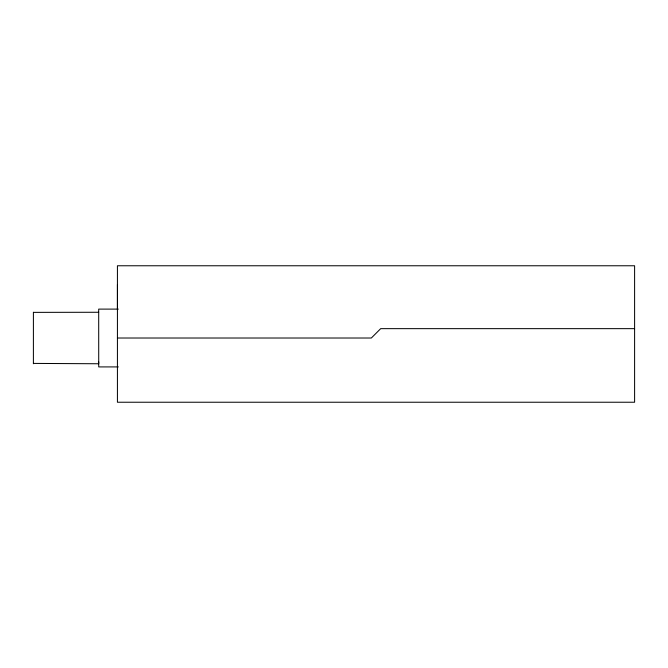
<?xml version="1.0" encoding="UTF-8"?>
<svg xmlns="http://www.w3.org/2000/svg" width="668" height="668" viewBox="0 0 668 668"><rect width="100%" height="100%" fill="white"/><g stroke="black" fill="none" stroke-linecap="round" stroke-linejoin="round"><path stroke-width="1" d="M117.426 338.016L117.426 402.236L634.6 402.236L634.6 265.764L117.426 265.764L117.426 338.016L371.333 338.016L380.693 328.648L634.6 328.648M117.426 309.192L117.426 284.493M33.4 312.373L98.697 312.265M98.697 363.759L33.408 363.409M118.311 309.109L98.697 309.109L98.722 366.916L118.319 366.916M98.697 361.897L98.722 363.375M33.408 312.273L33.4 363.759"/></g></svg>
